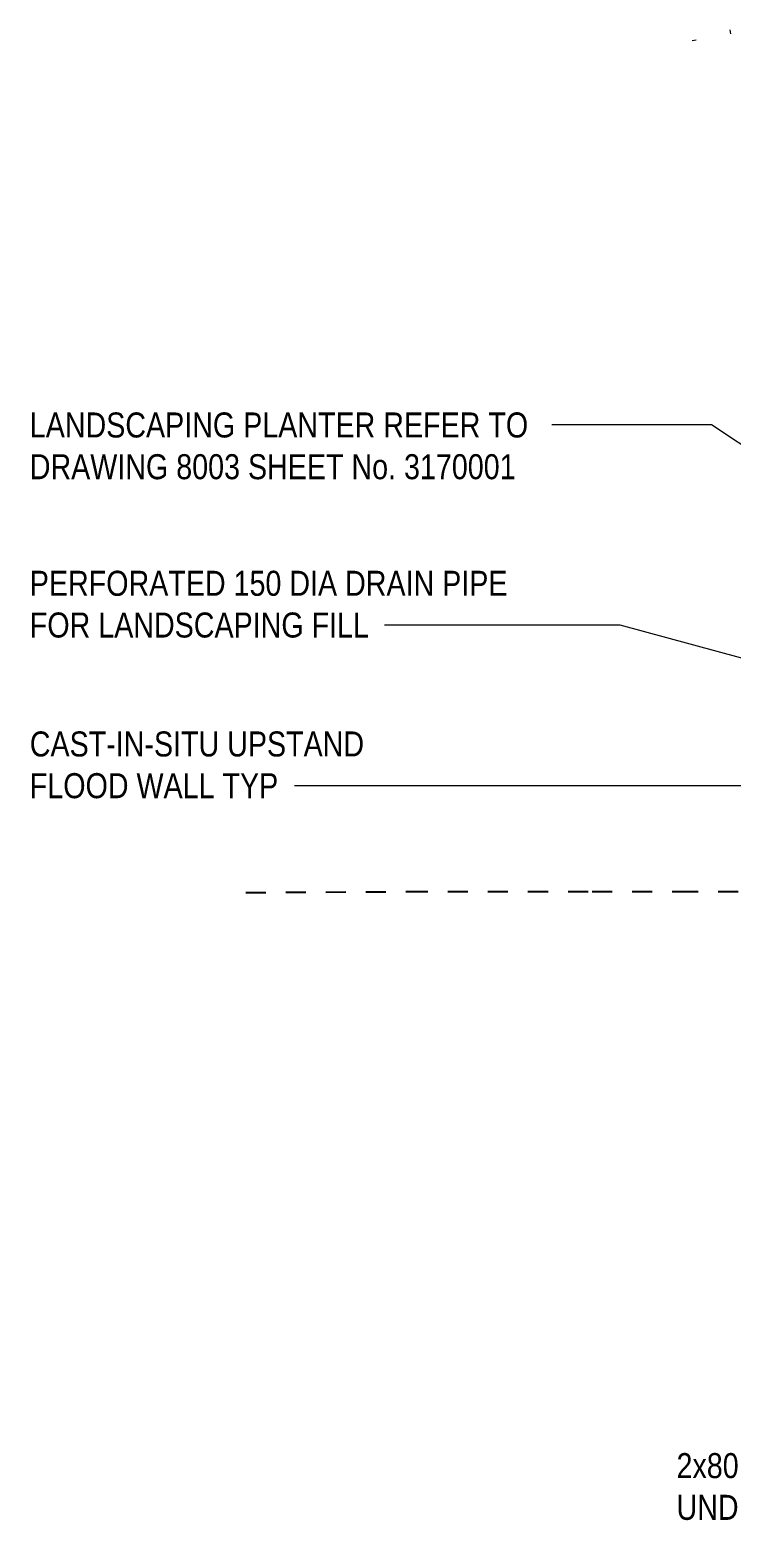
# Model space of a CAD drawing. Header units: metres. Extents: x -353 to -169, y 1 to 28.
# Drawn here: x -248.51 to -245.01, y 18.85 to 26.3 of the extents above; entities that cross this region are included whole.
import ezdxf

# ---------------------------------------------------------------- set-up
doc = ezdxf.new("R2010")
doc.units = ezdxf.units.M
doc.linetypes.add('JacobsDash', pattern=[0.0045, 0.003, -0.0015])
doc.layers.add('A-DETL', color=7, linetype='Continuous', lineweight=13)
doc.layers.add('G-ANNO-TEXT', color=7, linetype='Continuous', lineweight=9)
doc.styles.add('Arial Narrow_5', font='ARIALN.TTF', dxfattribs={"height": 0.125})

msp = doc.modelspace()

# ---------------------------------------------------------------- linework, layer by layer
at = {"layer": 'A-DETL', "color": 7, "lineweight": 9, "true_color": 0xffffff}
for p, q in [((-245.0131, 26.2978), (-245.0096, 26.278)), ((-245.2016, 26.244), (-245.1819, 26.2475))]:
    msp.add_line(p, q, dxfattribs=at)
at = {"layer": 'A-DETL', "color": 8, "linetype": 'JacobsDash', "lineweight": 25, "true_color": 0x808080}
for p, q in [((-247.4319, 21.9876), (-246.6219, 21.9918)), ((-246.6219, 21.9918), (-245.7019, 21.9925)), ((-245.7019, 21.9925), (-245.2719, 21.9925)), ((-245.2719, 21.9925), (-244.4219, 21.9942))]:
    msp.add_line(p, q, dxfattribs=at)
at = {"layer": 'G-ANNO-TEXT'}
for p, q in [((-245.6399, 24.3234), (-245.9025, 24.3234)), ((-245.1047, 24.3234), (-245.6399, 24.3234)), ((-243.4301, 23.2152), (-245.1047, 24.3234)), ((-245.9566, 23.324), (-246.7393, 23.324)), ((-245.5609, 23.324), (-245.9566, 23.324)), ((-244.0539, 22.9143), (-245.5609, 23.324)), ((-246.7503, 22.5213), (-247.189, 22.5213)), ((-244.611, 22.5213), (-246.7503, 22.5213))]:
    msp.add_line(p, q, dxfattribs=at)

# ---------------------------------------------------------------- texts
at = {"layer": 'G-ANNO-TEXT', "char_height": 0.125, "attachment_point": 1, "style": 'Arial Narrow_5', "bg_fill": 3, "box_fill_scale": 1, "bg_fill_color": 256, "bg_fill_transparency": 0}
for s, insert in [('LANDSCAPING PLANTER REFER TO ', (-248.5109, 24.3859)), ('DRAWING 8003 SHEET No. 3170001', (-248.5109, 24.1775))]:
    msp.add_mtext(s, dxfattribs=dict(at, insert=insert))
at = {"layer": 'G-ANNO-TEXT', "char_height": 0.125, "attachment_point": 1, "style": 'Arial Narrow_5', "bg_fill": 3, "box_fill_scale": 1, "bg_fill_color": 256, "bg_fill_true_color": 13158600, "bg_fill_transparency": 0}
for s, insert in [('PERFORATED 150 DIA DRAIN PIPE ', (-248.5109, 23.5949)), ('FOR LANDSCAPING FILL', (-248.5109, 23.3865)), ('CAST-IN-SITU UPSTAND ', (-248.5109, 22.7922)), ('FLOOD WALL TYP', (-248.5109, 22.5838)), ('2x80 DIA CONDUITS FOR ', (-245.2798, 19.1866)), ('UNDER-STRUCTURE LIGHTING', (-245.2798, 18.9782))]:
    msp.add_mtext(s, dxfattribs=dict(at, insert=insert))

doc.saveas('drawing.dxf')
